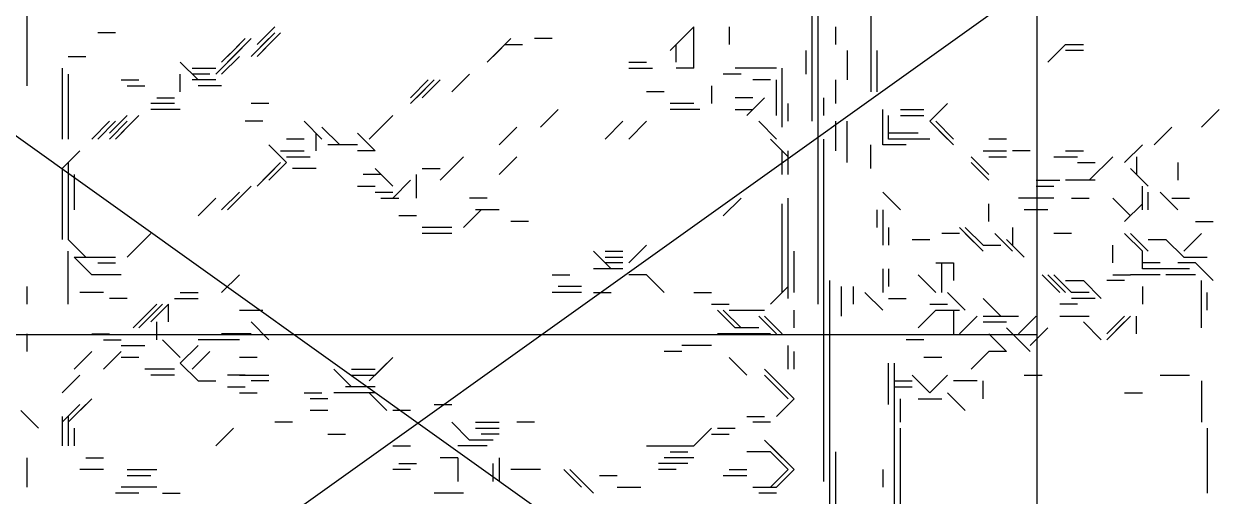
# Model space of a CAD drawing. Extents: x 34 to 168, y 38 to 138.
# Drawn here: x 101.38 to 135.13, y 95.44 to 108.77 of the extents above; entities that cross this region are included whole.
import ezdxf

# ---------------------------------------------------------------- set-up
doc = ezdxf.new("R2010")
doc.units = 0
doc.layers.add('STRUCTURE', color=1, linetype='CONTINUOUS')

msp = doc.modelspace()

# ---------------------------------------------------------------- linework, layer by layer
for p, q in [((123.6337, 110.3536), (123.6337, 107.187)), ((123.6337, 110.3536), (123.6337, 107.3536)), ((123.6337, 110.187), (123.6337, 108.0203)), ((123.6337, 110.187), (123.6337, 108.0203)), ((123.6337, 110.187), (123.6337, 108.687)), ((123.6337, 109.8536), (123.6337, 108.0203)), ((123.6337, 109.8536), (123.6337, 108.0203)), ((123.8003, 109.5203), (123.8003, 104.8536)), ((101.467, 109.187), (101.467, 107.0203)), ((125.3003, 109.0203), (125.3003, 106.8536)), ((125.3003, 109.0203), (125.3003, 107.187)), ((125.3003, 109.0203), (125.3003, 107.5203)), ((107.967, 108.187), (108.467, 108.687)), ((107.967, 108.187), (108.467, 108.687)), ((107.967, 108.187), (108.467, 108.687)), ((119.6337, 108.0203), (120.3003, 108.687)), ((120.3003, 107.5203), (120.3003, 108.687)), ((121.3003, 108.687), (121.3003, 108.187)), ((124.3003, 108.687), (124.3003, 108.187)), ((125.3003, 108.8536), (125.3003, 108.187)), ((103.967, 108.5203), (103.467, 108.5203)), ((103.967, 108.5203), (103.467, 108.5203)), ((107.1337, 107.8536), (107.6337, 108.3536)), ((107.1337, 107.8536), (107.6337, 108.3536)), ((107.3003, 107.8536), (107.8003, 108.3536)), ((108.3003, 108.3536), (107.8003, 107.8536)), ((108.467, 108.5203), (107.967, 108.0203)), ((108.467, 108.3536), (107.967, 107.8536)), ((108.6337, 108.5203), (108.1337, 108.0203)), ((114.6337, 107.8536), (115.1337, 108.3536)), ((116.3003, 108.3536), (115.8003, 108.3536)), ((116.3003, 108.3536), (115.8003, 108.3536)), ((123.8003, 108.5203), (123.8003, 104.5203)), ((107.467, 108.0203), (106.8003, 107.3536)), ((107.467, 108.0203), (106.8003, 107.3536)), ((106.967, 107.687), (107.467, 108.187)), ((107.1337, 107.687), (107.6337, 108.187)), ((107.1337, 107.687), (107.6337, 108.187)), ((114.467, 107.687), (114.967, 108.187)), ((114.467, 107.687), (114.967, 108.187)), ((114.467, 107.687), (114.967, 108.187)), ((114.967, 108.187), (115.467, 108.187)), ((114.967, 108.187), (115.467, 108.187)), ((119.8003, 107.687), (119.8003, 108.187)), ((123.467, 108.0203), (123.467, 107.3536)), ((124.6337, 108.0203), (124.6337, 107.187)), ((125.467, 108.0203), (125.467, 106.8536)), ((130.3003, 107.687), (130.8003, 108.187)), ((130.3003, 107.687), (130.8003, 108.187)), ((130.3003, 107.687), (130.8003, 108.187)), ((130.3003, 107.687), (130.8003, 108.187)), ((130.8003, 108.187), (131.3003, 108.187)), ((131.3003, 108.0203), (130.8003, 108.0203)), ((102.6337, 107.8536), (103.1337, 107.8536)), ((106.3003, 107.187), (105.8003, 107.687)), ((107.3003, 107.8536), (106.8003, 107.3536)), ((107.467, 107.8536), (106.967, 107.3536)), ((118.467, 107.687), (118.967, 107.687)), ((118.467, 107.687), (118.967, 107.687)), ((118.467, 107.687), (118.967, 107.687)), ((123.6337, 107.687), (123.6337, 106.0203)), ((123.6337, 107.687), (123.6337, 106.0203)), ((123.8003, 107.8536), (123.8003, 103.5203)), ((123.8003, 107.8536), (123.8003, 103.5203)), ((102.467, 107.5203), (102.467, 105.5203)), ((102.6337, 107.3536), (102.6337, 105.5203)), ((102.6337, 107.3536), (102.6337, 105.5203)), ((105.8003, 106.8536), (105.8003, 107.3536)), ((106.1337, 107.5203), (106.8003, 107.5203)), ((106.1337, 107.5203), (106.8003, 107.5203)), ((106.1337, 107.5203), (106.6337, 107.5203)), ((106.1337, 107.5203), (106.8003, 107.5203)), ((106.1337, 107.5203), (106.8003, 107.5203)), ((106.1337, 107.5203), (106.8003, 107.5203)), ((106.1337, 107.5203), (106.8003, 107.5203)), ((106.1337, 107.5203), (106.8003, 107.5203)), ((106.1337, 107.5203), (106.8003, 107.5203)), ((106.1337, 107.5203), (106.8003, 107.5203)), ((106.6337, 107.3536), (106.1337, 107.3536)), ((106.6337, 107.3536), (106.1337, 107.3536)), ((106.6337, 107.3536), (106.1337, 107.3536)), ((113.967, 107.3536), (113.467, 106.8536)), ((118.467, 107.5203), (118.967, 107.5203)), ((118.6337, 107.5203), (119.1337, 107.5203)), ((120.3003, 107.5203), (119.8003, 107.5203)), ((120.3003, 107.5203), (119.8003, 107.5203)), ((121.6337, 107.3536), (121.1337, 107.3536)), ((121.6337, 107.3536), (121.1337, 107.3536)), ((122.1337, 107.5203), (121.467, 107.5203)), ((122.3003, 107.5203), (121.8003, 107.5203)), ((122.3003, 107.5203), (121.8003, 107.5203)), ((122.6337, 107.5203), (121.967, 107.5203)), ((122.8003, 106.687), (122.8003, 107.5203)), ((122.8003, 105.8536), (122.8003, 107.3536)), ((122.8003, 105.8536), (122.8003, 107.3536)), ((125.467, 107.3536), (125.467, 106.8536)), ((104.1337, 107.187), (104.6337, 107.187)), ((104.1337, 107.187), (104.6337, 107.187)), ((104.3003, 107.0203), (104.8003, 107.0203)), ((104.3003, 107.0203), (104.8003, 107.0203)), ((106.8003, 107.187), (106.1337, 107.187)), ((106.8003, 107.187), (106.3003, 107.187)), ((106.8003, 107.187), (106.3003, 107.187)), ((106.967, 107.0203), (106.3003, 107.0203)), ((112.3003, 106.687), (112.8003, 107.187)), ((112.3003, 106.5203), (112.8003, 107.0203)), ((112.3003, 106.5203), (112.8003, 107.0203)), ((112.467, 106.687), (112.967, 107.187)), ((112.6337, 106.687), (113.1337, 107.187)), ((112.6337, 106.687), (113.1337, 107.187)), ((120.8003, 107.0203), (120.8003, 106.5203)), ((120.8003, 107.0203), (120.8003, 106.5203)), ((122.467, 107.187), (121.967, 107.187)), ((122.6337, 106.5203), (122.6337, 107.187)), ((122.6337, 106.5203), (122.6337, 107.187)), ((122.8003, 105.8536), (122.8003, 107.187)), ((122.8003, 105.8536), (122.8003, 107.0203)), ((123.8003, 107.187), (123.8003, 102.5203)), ((123.8003, 107.0203), (123.8003, 102.187)), ((124.3003, 107.187), (124.3003, 106.5203)), ((105.1337, 106.687), (105.6337, 106.687)), ((105.1337, 106.687), (105.6337, 106.687)), ((119.467, 106.8536), (118.967, 106.8536)), ((121.967, 106.687), (121.467, 106.687)), ((122.3003, 106.687), (121.8003, 106.187)), ((122.6337, 106.187), (122.6337, 106.8536)), ((123.967, 106.687), (123.967, 106.187)), ((105.6337, 106.5203), (104.967, 106.5203)), ((105.6337, 106.5203), (104.967, 106.5203)), ((105.6337, 106.5203), (104.967, 106.5203)), ((105.6337, 106.5203), (104.967, 106.5203)), ((105.6337, 106.5203), (104.967, 106.5203)), ((105.6337, 106.5203), (104.967, 106.5203)), ((105.8003, 106.3536), (104.967, 106.3536)), ((105.6337, 106.3536), (104.967, 106.3536)), ((105.6337, 106.3536), (104.967, 106.3536)), ((108.3003, 106.5203), (107.8003, 106.5203)), ((108.3003, 106.5203), (107.8003, 106.5203)), ((116.467, 106.3536), (115.967, 105.8536)), ((120.3003, 106.5203), (119.6337, 106.5203)), ((120.3003, 106.5203), (119.6337, 106.5203)), ((120.467, 106.3536), (119.6337, 106.3536)), ((120.3003, 106.3536), (119.6337, 106.3536)), ((120.3003, 106.5203), (119.8003, 106.5203)), ((120.3003, 106.5203), (119.8003, 106.5203)), ((120.3003, 106.5203), (119.8003, 106.5203)), ((120.3003, 106.5203), (119.8003, 106.5203)), ((120.3003, 106.5203), (119.8003, 106.5203)), ((121.467, 106.3536), (121.967, 106.3536)), ((122.967, 106.0203), (122.967, 106.5203)), ((125.6337, 105.5203), (125.6337, 106.3536)), ((125.6337, 105.3536), (125.6337, 106.3536)), ((126.1337, 106.3536), (126.8003, 106.3536)), ((127.467, 106.5203), (126.967, 106.0203)), ((127.467, 106.5203), (126.967, 106.0203)), ((127.467, 106.5203), (126.967, 106.0203)), ((127.467, 106.5203), (126.967, 106.0203)), ((127.467, 106.5203), (126.967, 106.0203)), ((135.1337, 106.3536), (134.6337, 105.8536)), ((135.1337, 106.3536), (134.6337, 105.8536)), ((135.1337, 106.3536), (134.6337, 105.8536)), ((103.3003, 105.5203), (103.8003, 106.0203)), ((103.467, 105.5203), (103.967, 106.0203)), ((103.467, 105.5203), (103.967, 106.0203)), ((103.8003, 105.687), (104.3003, 106.187)), ((103.8003, 105.687), (104.3003, 106.187)), ((103.8003, 105.687), (104.3003, 106.187)), ((103.8003, 105.687), (104.3003, 106.187)), ((103.8003, 105.687), (104.3003, 106.187)), ((103.8003, 105.687), (104.3003, 106.187)), ((103.8003, 105.687), (104.3003, 106.187)), ((104.3003, 106.0203), (103.8003, 105.5203)), ((104.467, 106.0203), (103.967, 105.5203)), ((104.6337, 106.187), (104.1337, 105.687)), ((108.1337, 106.0203), (107.6337, 106.0203)), ((109.8003, 105.5203), (109.3003, 106.0203)), ((111.8003, 106.187), (111.1337, 105.5203)), ((117.8003, 105.5203), (118.3003, 106.0203)), ((117.8003, 105.5203), (118.3003, 106.0203)), ((118.967, 106.0203), (118.467, 105.5203)), ((122.1337, 106.0203), (122.6337, 105.5203)), ((124.3003, 106.0203), (124.3003, 105.187)), ((124.6337, 104.8536), (124.6337, 106.0203)), ((125.8003, 105.687), (125.8003, 106.187)), ((125.8003, 105.687), (125.8003, 106.187)), ((125.8003, 105.5203), (125.8003, 106.0203)), ((125.8003, 105.5203), (125.8003, 106.0203)), ((125.8003, 105.5203), (125.8003, 106.0203)), ((125.8003, 105.5203), (125.8003, 106.0203)), ((126.1337, 106.187), (126.8003, 106.187)), ((126.1337, 106.187), (126.8003, 106.187)), ((126.1337, 106.187), (126.8003, 106.187)), ((126.1337, 106.187), (126.8003, 106.187)), ((126.1337, 106.187), (126.8003, 106.187)), ((126.1337, 106.187), (126.8003, 106.187)), ((126.1337, 106.187), (126.8003, 106.187)), ((126.1337, 106.187), (126.8003, 106.187)), ((126.3003, 106.187), (126.8003, 106.187)), ((126.3003, 106.187), (126.8003, 106.187)), ((126.967, 106.0203), (127.6337, 105.3536)), ((126.967, 106.0203), (127.467, 105.5203)), ((126.967, 106.0203), (127.467, 105.5203)), ((126.967, 106.0203), (127.6337, 105.3536)), ((126.967, 106.0203), (127.467, 105.5203)), ((126.967, 106.0203), (127.467, 105.5203)), ((126.967, 106.0203), (127.467, 105.5203)), ((126.967, 106.0203), (127.467, 105.5203)), ((126.967, 106.0203), (127.467, 105.5203)), ((126.967, 106.0203), (127.6337, 105.3536)), ((127.1337, 106.0203), (127.6337, 105.5203)), ((109.6337, 105.187), (109.6337, 105.687)), ((110.3003, 105.3536), (109.8003, 105.8536)), ((110.3003, 105.3536), (109.8003, 105.8536)), ((110.8003, 105.687), (111.3003, 105.187)), ((110.8003, 105.687), (111.3003, 105.187)), ((110.8003, 105.687), (111.3003, 105.187)), ((110.8003, 105.687), (111.3003, 105.187)), ((110.8003, 105.687), (111.3003, 105.187)), ((110.8003, 105.687), (111.3003, 105.187)), ((110.8003, 105.687), (111.3003, 105.187)), ((110.8003, 105.687), (111.3003, 105.187)), ((114.8003, 105.3536), (115.3003, 105.8536)), ((114.8003, 105.3536), (115.3003, 105.8536)), ((114.8003, 105.3536), (115.3003, 105.8536)), ((114.8003, 105.3536), (115.3003, 105.8536)), ((126.6337, 105.687), (125.8003, 105.687)), ((126.6337, 105.687), (125.8003, 105.687)), ((126.6337, 105.687), (125.967, 105.687)), ((133.3003, 105.3536), (133.8003, 105.8536)), ((133.3003, 105.3536), (133.8003, 105.8536)), ((133.3003, 105.3536), (133.8003, 105.8536)), ((108.8003, 104.8536), (108.3003, 105.3536)), ((108.8003, 104.8536), (108.3003, 105.3536)), ((108.8003, 104.8536), (108.3003, 105.3536)), ((109.3003, 105.5203), (108.8003, 105.5203)), ((110.6337, 105.3536), (109.967, 105.3536)), ((110.6337, 105.3536), (110.1337, 105.3536)), ((110.8003, 105.3536), (110.1337, 105.3536)), ((110.6337, 105.3536), (110.1337, 105.3536)), ((110.8003, 105.3536), (110.3003, 105.3536)), ((110.8003, 105.3536), (110.3003, 105.3536)), ((122.967, 105.0203), (122.467, 105.5203)), ((122.967, 105.0203), (122.467, 105.5203)), ((122.967, 105.0203), (122.467, 105.5203)), ((122.967, 105.0203), (122.467, 105.5203)), ((123.8003, 105.5203), (123.8003, 101.3536)), ((123.8003, 105.5203), (123.8003, 101.3536)), ((123.967, 105.5203), (123.967, 104.5203)), ((125.3003, 104.687), (125.3003, 105.3536)), ((126.3003, 105.3536), (125.6337, 105.3536)), ((126.6337, 105.5203), (125.8003, 105.5203)), ((126.6337, 105.5203), (125.8003, 105.5203)), ((126.467, 105.5203), (125.967, 105.5203)), ((126.967, 105.5203), (126.3003, 105.5203)), ((129.1337, 105.5203), (128.6337, 105.5203)), ((132.967, 105.3536), (132.467, 104.8536)), ((102.967, 105.187), (102.467, 104.687)), ((108.6337, 105.187), (109.1337, 105.187)), ((108.6337, 105.187), (109.1337, 105.187)), ((108.8003, 105.187), (109.3003, 105.187)), ((108.8003, 105.0203), (109.3003, 105.0203)), ((108.967, 105.0203), (109.467, 105.0203)), ((108.967, 105.0203), (109.467, 105.0203)), ((111.3003, 105.187), (110.8003, 105.187)), ((113.8003, 105.0203), (113.1337, 104.3536)), ((113.8003, 105.0203), (113.3003, 104.5203)), ((113.8003, 105.0203), (113.3003, 104.5203)), ((113.8003, 105.0203), (113.3003, 104.5203)), ((115.3003, 105.0203), (114.8003, 104.5203)), ((122.8003, 104.5203), (122.8003, 105.187)), ((122.8003, 104.5203), (122.8003, 105.0203)), ((122.8003, 104.5203), (122.8003, 105.0203)), ((122.8003, 104.5203), (122.8003, 105.0203)), ((122.967, 104.5203), (122.967, 105.187)), ((122.967, 104.5203), (122.967, 105.187)), ((122.967, 104.5203), (122.967, 105.187)), ((122.967, 104.5203), (122.967, 105.187)), ((122.967, 104.5203), (122.967, 105.0203)), ((122.967, 104.5203), (122.967, 105.0203)), ((122.967, 104.5203), (122.967, 105.0203)), ((122.967, 104.5203), (122.967, 105.0203)), ((122.967, 104.5203), (122.967, 105.0203)), ((128.6337, 104.5203), (128.1337, 105.0203)), ((128.6337, 104.5203), (128.1337, 105.0203)), ((128.6337, 104.5203), (128.1337, 105.0203)), ((128.467, 105.187), (129.1337, 105.187)), ((128.6337, 105.0203), (129.1337, 105.0203)), ((129.8003, 105.187), (129.3003, 105.187)), ((130.467, 105.0203), (130.967, 105.0203)), ((130.467, 105.0203), (131.1337, 105.0203)), ((130.8003, 105.187), (131.3003, 105.187)), ((132.1337, 105.0203), (131.467, 104.3536)), ((132.8003, 105.0203), (132.8003, 104.5203)), ((102.467, 104.687), (102.467, 102.687)), ((102.6337, 104.8536), (102.6337, 102.687)), ((102.6337, 104.8536), (102.6337, 102.687)), ((107.967, 104.187), (108.467, 104.687)), ((107.967, 104.187), (108.467, 104.687)), ((107.967, 104.187), (108.467, 104.687)), ((107.967, 104.187), (108.467, 104.687)), ((107.967, 104.187), (108.467, 104.687)), ((108.1337, 104.3536), (108.6337, 104.8536)), ((108.3003, 104.3536), (108.8003, 104.8536)), ((108.3003, 104.3536), (108.8003, 104.8536)), ((108.3003, 104.3536), (108.8003, 104.8536)), ((108.3003, 104.3536), (108.8003, 104.8536)), ((109.6337, 104.687), (108.967, 104.687)), ((109.467, 104.687), (108.967, 104.687)), ((109.467, 104.687), (108.967, 104.687)), ((109.6337, 104.687), (108.967, 104.687)), ((109.467, 104.687), (108.967, 104.687)), ((109.467, 104.687), (108.967, 104.687)), ((109.467, 104.687), (108.967, 104.687)), ((109.467, 104.687), (108.967, 104.687)), ((109.467, 104.687), (108.967, 104.687)), ((109.6337, 104.687), (108.967, 104.687)), ((111.8003, 104.187), (111.3003, 104.687)), ((112.6337, 104.687), (113.1337, 104.687)), ((112.6337, 104.687), (113.1337, 104.687)), ((112.6337, 104.687), (113.1337, 104.687)), ((112.6337, 104.687), (113.1337, 104.687)), ((112.6337, 104.687), (113.1337, 104.687)), ((112.6337, 104.687), (113.1337, 104.687)), ((112.6337, 104.687), (113.1337, 104.687)), ((123.967, 104.687), (123.967, 101.3536)), ((128.6337, 104.3536), (128.1337, 104.8536)), ((128.6337, 104.3536), (128.1337, 104.8536)), ((131.1337, 104.8536), (131.6337, 104.8536)), ((132.6337, 104.687), (133.1337, 104.187)), ((133.967, 104.8536), (133.967, 104.3536)), ((102.8003, 104.5203), (102.8003, 103.5203)), ((111.467, 104.5203), (110.967, 104.5203)), ((111.8003, 103.8536), (112.3003, 104.3536)), ((112.467, 103.8536), (112.467, 104.5203)), ((123.967, 104.3536), (123.967, 100.3536)), ((129.967, 104.3536), (130.6337, 104.3536)), ((129.967, 104.3536), (130.6337, 104.3536)), ((129.967, 104.3536), (130.6337, 104.3536)), ((129.967, 104.3536), (130.6337, 104.3536)), ((131.467, 104.3536), (130.8003, 104.3536)), ((131.467, 104.3536), (130.8003, 104.3536)), ((131.467, 104.3536), (130.8003, 104.3536)), ((131.6337, 104.3536), (130.967, 104.3536)), ((131.6337, 104.3536), (130.967, 104.3536)), ((131.6337, 104.3536), (130.967, 104.3536)), ((131.6337, 104.3536), (130.967, 104.3536)), ((131.6337, 104.3536), (130.967, 104.3536)), ((131.6337, 104.3536), (130.967, 104.3536)), ((107.467, 104.0203), (106.967, 103.5203)), ((107.467, 104.0203), (106.967, 103.5203)), ((107.467, 104.0203), (106.967, 103.5203)), ((107.467, 104.0203), (106.967, 103.5203)), ((107.467, 104.0203), (106.967, 103.5203)), ((107.6337, 104.0203), (107.1337, 103.5203)), ((107.8003, 104.187), (107.3003, 103.687)), ((110.8003, 104.187), (111.3003, 104.187)), ((110.8003, 104.187), (111.3003, 104.187)), ((111.3003, 104.0203), (111.8003, 104.0203)), ((111.3003, 104.0203), (111.8003, 104.0203)), ((123.8003, 104.187), (123.8003, 100.8536)), ((126.1337, 103.5203), (125.6337, 104.0203)), ((129.967, 104.187), (130.467, 104.187)), ((132.967, 103.5203), (132.967, 104.187)), ((132.967, 103.5203), (132.967, 104.187)), ((132.967, 103.5203), (132.967, 104.187)), ((132.967, 103.5203), (132.967, 104.187)), ((132.967, 103.5203), (132.967, 104.0203)), ((133.1337, 103.5203), (133.1337, 104.0203)), ((133.467, 104.0203), (133.967, 103.5203)), ((106.3003, 103.3536), (106.8003, 103.8536)), ((111.467, 103.8536), (111.967, 103.8536)), ((111.467, 103.8536), (111.967, 103.8536)), ((111.467, 103.8536), (111.967, 103.8536)), ((114.467, 103.8536), (113.967, 103.8536)), ((121.6337, 103.8536), (121.1337, 103.3536)), ((121.6337, 103.8536), (121.1337, 103.3536)), ((121.6337, 103.8536), (121.1337, 103.3536)), ((122.8003, 102.687), (122.8003, 103.687)), ((122.8003, 101.5203), (122.8003, 103.687)), ((122.8003, 101.187), (122.8003, 103.687)), ((122.8003, 101.187), (122.8003, 103.687)), ((122.967, 101.0203), (122.967, 103.8536)), ((122.967, 101.187), (122.967, 103.8536)), ((122.967, 102.0203), (122.967, 103.8536)), ((122.967, 101.0203), (122.967, 103.8536)), ((122.967, 101.0203), (122.967, 103.8536)), ((122.967, 101.0203), (122.967, 103.8536)), ((122.967, 102.5203), (122.967, 103.687)), ((122.967, 102.187), (122.967, 103.687)), ((122.967, 102.187), (122.967, 103.687)), ((122.967, 102.187), (122.967, 103.687)), ((128.6337, 103.187), (128.6337, 103.687)), ((128.6337, 103.187), (128.6337, 103.687)), ((130.467, 103.8536), (129.467, 103.8536)), ((130.467, 103.8536), (129.467, 103.8536)), ((130.467, 103.8536), (129.6337, 103.8536)), ((130.467, 103.8536), (129.8003, 103.8536)), ((130.467, 103.8536), (129.967, 103.8536)), ((130.967, 103.8536), (131.467, 103.8536)), ((130.967, 103.8536), (131.467, 103.8536)), ((130.967, 103.8536), (131.467, 103.8536)), ((132.1337, 103.8536), (132.6337, 103.3536)), ((132.467, 103.187), (132.967, 103.687)), ((133.8003, 103.8536), (134.3003, 103.8536)), ((133.8003, 103.8536), (134.3003, 103.8536)), ((112.467, 103.3536), (111.967, 103.3536)), ((112.467, 103.3536), (111.967, 103.3536)), ((112.467, 103.3536), (111.967, 103.3536)), ((112.467, 103.3536), (111.967, 103.3536)), ((112.467, 103.3536), (111.967, 103.3536)), ((112.467, 103.3536), (111.967, 103.3536)), ((112.467, 103.3536), (111.967, 103.3536)), ((114.3003, 103.5203), (113.8003, 103.0203)), ((114.3003, 103.5203), (113.8003, 103.0203)), ((114.8003, 103.5203), (114.1337, 103.5203)), ((114.8003, 103.5203), (114.1337, 103.5203)), ((114.8003, 103.5203), (114.3003, 103.5203)), ((114.8003, 103.5203), (114.3003, 103.5203)), ((123.967, 103.3536), (123.967, 99.5203)), ((123.967, 103.3536), (123.967, 99.5203)), ((125.467, 103.5203), (125.467, 103.0203)), ((125.6337, 103.5203), (125.6337, 102.5203)), ((125.6337, 103.5203), (125.6337, 102.5203)), ((130.3003, 103.5203), (129.6337, 103.5203)), ((113.467, 103.0203), (112.6337, 103.0203)), ((113.3003, 103.0203), (112.6337, 103.0203)), ((113.467, 103.0203), (112.6337, 103.0203)), ((113.467, 103.0203), (112.6337, 103.0203)), ((113.467, 103.0203), (112.6337, 103.0203)), ((113.467, 103.0203), (112.6337, 103.0203)), ((113.3003, 103.0203), (112.8003, 103.0203)), ((115.6337, 103.187), (115.1337, 103.187)), ((115.6337, 103.187), (115.1337, 103.187)), ((125.8003, 103.0203), (125.8003, 102.5203)), ((128.3003, 102.5203), (127.8003, 103.0203)), ((127.967, 103.0203), (128.467, 102.5203)), ((129.3003, 103.0203), (129.3003, 102.5203)), ((134.467, 103.187), (134.967, 103.187)), ((102.6337, 102.687), (103.1337, 102.187)), ((104.3003, 102.187), (104.8003, 102.687)), ((104.467, 102.3536), (104.967, 102.8536)), ((113.467, 102.8536), (112.6337, 102.8536)), ((113.467, 102.8536), (112.6337, 102.8536)), ((126.467, 102.687), (126.967, 102.687)), ((127.8003, 102.8536), (127.3003, 102.8536)), ((127.8003, 102.8536), (127.3003, 102.8536)), ((127.8003, 102.8536), (127.3003, 102.8536)), ((127.8003, 102.8536), (127.3003, 102.8536)), ((127.8003, 102.8536), (127.3003, 102.8536)), ((128.467, 102.3536), (127.967, 102.8536)), ((128.8003, 102.8536), (129.3003, 102.3536)), ((128.8003, 102.8536), (129.3003, 102.3536)), ((129.1337, 102.687), (129.6337, 102.187)), ((130.967, 102.8536), (130.467, 102.8536)), ((132.967, 102.3536), (132.467, 102.8536)), ((133.1337, 102.3536), (132.6337, 102.8536)), ((133.1337, 102.687), (133.6337, 102.687)), ((133.6337, 102.687), (134.1337, 102.187)), ((134.1337, 102.3536), (134.6337, 102.8536)), ((102.6337, 100.8536), (102.6337, 102.3536)), ((117.967, 101.8536), (117.467, 102.3536)), ((117.967, 101.8536), (117.467, 102.3536)), ((117.8003, 102.3536), (118.3003, 102.3536)), ((118.967, 102.5203), (118.467, 102.0203)), ((122.967, 101.187), (122.967, 102.5203)), ((123.1337, 101.187), (123.1337, 102.3536)), ((123.967, 102.3536), (123.967, 98.187)), ((128.467, 102.5203), (128.967, 102.5203)), ((132.1337, 102.0203), (132.1337, 102.5203)), ((132.967, 101.8536), (132.967, 102.3536)), ((102.8003, 102.187), (103.3003, 102.187)), ((103.3003, 101.687), (102.8003, 102.187)), ((102.967, 102.187), (103.467, 102.187)), ((103.467, 102.187), (103.967, 102.187)), ((103.467, 102.0203), (103.967, 102.0203)), ((103.467, 102.0203), (103.967, 102.0203)), ((103.467, 102.0203), (103.967, 102.0203)), ((103.467, 102.0203), (103.967, 102.0203)), ((103.467, 102.0203), (103.967, 102.0203)), ((103.467, 102.0203), (103.967, 102.0203)), ((103.467, 102.0203), (103.967, 102.0203)), ((103.467, 102.0203), (103.967, 102.0203)), ((117.8003, 102.187), (118.3003, 102.187)), ((117.8003, 102.187), (118.3003, 102.187)), ((117.8003, 102.187), (118.3003, 102.187)), ((118.3003, 102.0203), (117.8003, 102.0203)), ((123.1337, 101.187), (123.1337, 102.0203)), ((123.1337, 101.187), (123.1337, 102.0203)), ((123.1337, 101.187), (123.1337, 102.0203)), ((123.967, 102.0203), (123.967, 97.187)), ((127.1337, 102.0203), (127.6337, 102.0203)), ((127.3003, 101.187), (127.3003, 102.0203)), ((127.6337, 102.0203), (127.6337, 101.5203)), ((133.467, 102.0203), (132.967, 102.0203)), ((133.467, 102.0203), (132.967, 102.0203)), ((134.467, 102.0203), (133.967, 102.0203)), ((134.1337, 102.187), (134.8003, 102.187)), ((134.967, 101.5203), (134.467, 102.0203)), ((103.967, 101.687), (103.3003, 101.687)), ((103.967, 101.687), (103.3003, 101.687)), ((103.967, 101.687), (103.467, 101.687)), ((103.967, 101.687), (103.467, 101.687)), ((104.1337, 101.687), (103.6337, 101.687)), ((107.467, 101.687), (106.967, 101.187)), ((116.3003, 101.687), (116.8003, 101.687)), ((116.3003, 101.687), (116.8003, 101.687)), ((118.1337, 101.8536), (117.467, 101.8536)), ((118.1337, 101.8536), (117.467, 101.8536)), ((118.3003, 101.8536), (117.6337, 101.8536)), ((118.3003, 101.8536), (117.6337, 101.8536)), ((118.3003, 101.8536), (117.8003, 101.8536)), ((118.967, 101.687), (118.467, 101.687)), ((118.967, 101.687), (118.467, 101.687)), ((119.467, 101.187), (118.967, 101.687)), ((125.6337, 101.8536), (125.6337, 101.187)), ((125.6337, 101.8536), (125.6337, 101.3536)), ((125.8003, 101.8536), (125.8003, 101.3536)), ((126.6337, 101.687), (127.1337, 101.187)), ((130.6337, 101.187), (130.1337, 101.687)), ((130.8003, 101.187), (130.3003, 101.687)), ((130.967, 101.187), (130.467, 101.687)), ((130.967, 101.187), (130.467, 101.687)), ((130.967, 101.187), (130.467, 101.687)), ((132.1337, 101.687), (132.6337, 101.687)), ((133.467, 101.687), (132.6337, 101.687)), ((133.467, 101.687), (132.6337, 101.687)), ((133.6337, 101.8536), (132.967, 101.8536)), ((133.467, 101.8536), (132.967, 101.8536)), ((134.3003, 101.8536), (133.6337, 101.8536)), ((134.1337, 101.687), (133.6337, 101.687)), ((134.467, 101.687), (133.8003, 101.687)), ((101.467, 101.3536), (101.467, 100.8536)), ((117.1337, 101.3536), (116.467, 101.3536)), ((116.967, 101.3536), (116.467, 101.3536)), ((117.1337, 101.3536), (116.467, 101.3536)), ((117.1337, 101.3536), (116.467, 101.3536)), ((116.967, 101.3536), (116.467, 101.3536)), ((116.967, 101.3536), (116.467, 101.3536)), ((116.967, 101.3536), (116.467, 101.3536)), ((116.967, 101.3536), (116.467, 101.3536)), ((117.1337, 101.3536), (116.467, 101.3536)), ((122.467, 100.8536), (122.967, 101.3536)), ((122.967, 101.0203), (122.967, 101.5203)), ((124.1337, 101.5203), (124.1337, 100.5203)), ((124.467, 100.5203), (124.467, 101.3536)), ((124.8003, 101.3536), (124.8003, 100.8536)), ((130.8003, 101.5203), (131.3003, 101.5203)), ((131.3003, 101.5203), (131.8003, 101.0203)), ((132.467, 101.5203), (131.967, 101.5203)), ((132.467, 101.5203), (131.967, 101.5203)), ((132.967, 101.3536), (132.967, 100.8536)), ((134.6337, 100.687), (134.6337, 101.5203)), ((103.6337, 101.187), (102.967, 101.187)), ((104.3003, 101.0203), (103.8003, 101.0203)), ((105.6337, 101.0203), (106.3003, 101.0203)), ((105.6337, 101.0203), (106.3003, 101.0203)), ((105.6337, 101.0203), (106.3003, 101.0203)), ((105.6337, 101.0203), (106.3003, 101.0203)), ((105.6337, 101.0203), (106.3003, 101.0203)), ((105.8003, 101.187), (106.3003, 101.187)), ((105.8003, 101.0203), (106.3003, 101.0203)), ((105.8003, 101.0203), (106.3003, 101.0203)), ((105.8003, 101.0203), (106.3003, 101.0203)), ((105.8003, 101.0203), (106.3003, 101.0203)), ((105.8003, 101.0203), (106.3003, 101.0203)), ((117.1337, 101.187), (116.3003, 101.187)), ((117.1337, 101.187), (116.467, 101.187)), ((117.1337, 101.187), (116.467, 101.187)), ((116.967, 101.187), (116.467, 101.187)), ((117.467, 101.187), (117.967, 101.187)), ((120.3003, 101.187), (120.8003, 101.187)), ((123.967, 101.187), (123.967, 96.8536)), ((123.967, 101.187), (123.967, 96.8536)), ((124.1337, 101.187), (124.1337, 96.8536)), ((125.1337, 101.187), (125.6337, 100.687)), ((125.8003, 101.0203), (126.3003, 101.0203)), ((125.8003, 101.0203), (126.3003, 101.0203)), ((127.467, 101.187), (127.967, 100.687)), ((127.467, 101.187), (127.967, 100.687)), ((128.467, 101.0203), (128.967, 100.5203)), ((131.467, 101.187), (130.967, 101.187)), ((131.6337, 101.0203), (130.967, 101.0203)), ((131.6337, 101.0203), (130.967, 101.0203)), ((131.6337, 101.0203), (130.967, 101.0203)), ((131.6337, 101.0203), (130.967, 101.0203)), ((131.6337, 101.0203), (131.1337, 101.0203)), ((131.6337, 101.0203), (131.1337, 101.0203)), ((131.6337, 101.0203), (131.1337, 101.0203)), ((131.6337, 101.0203), (131.1337, 101.0203)), ((131.6337, 101.0203), (131.1337, 101.0203)), ((134.8003, 100.687), (134.8003, 101.187)), ((104.467, 100.187), (105.1337, 100.8536)), ((104.467, 100.187), (105.1337, 100.8536)), ((104.6337, 100.187), (105.3003, 100.8536)), ((104.967, 100.3536), (105.467, 100.8536)), ((105.467, 100.3536), (105.467, 100.8536)), ((107.467, 100.687), (108.1337, 100.687)), ((107.467, 100.687), (108.1337, 100.687)), ((107.467, 100.687), (108.1337, 100.687)), ((107.467, 100.687), (108.1337, 100.687)), ((107.467, 100.687), (108.1337, 100.687)), ((107.467, 100.687), (108.1337, 100.687)), ((107.467, 100.687), (108.1337, 100.687)), ((107.467, 100.687), (108.1337, 100.687)), ((107.6337, 100.687), (108.1337, 100.687)), ((120.8003, 100.8536), (121.3003, 100.8536)), ((121.467, 100.187), (120.967, 100.687)), ((121.6337, 100.187), (121.1337, 100.687)), ((121.6337, 100.187), (121.1337, 100.687)), ((121.3003, 100.687), (122.3003, 100.687)), ((121.3003, 100.687), (122.3003, 100.687)), ((121.3003, 100.687), (122.3003, 100.687)), ((121.467, 100.687), (122.3003, 100.687)), ((123.1337, 100.187), (123.1337, 100.687)), ((123.1337, 100.187), (123.1337, 100.687)), ((123.1337, 100.187), (123.1337, 100.687)), ((123.967, 100.687), (123.967, 95.8536)), ((126.6337, 100.187), (127.1337, 100.687)), ((126.6337, 100.187), (127.1337, 100.687)), ((126.967, 100.8536), (127.467, 100.8536)), ((127.1337, 100.687), (127.6337, 100.687)), ((127.1337, 100.687), (127.6337, 100.687)), ((127.3003, 100.687), (127.8003, 100.687)), ((127.3003, 100.687), (127.8003, 100.687)), ((127.3003, 100.687), (127.8003, 100.687)), ((127.3003, 100.687), (127.8003, 100.687)), ((127.6337, 100.687), (127.6337, 100.0203)), ((127.6337, 100.687), (127.6337, 100.0203)), ((131.1337, 100.8536), (130.6337, 100.8536)), ((131.1337, 100.8536), (130.6337, 100.8536)), ((134.6337, 100.187), (134.6337, 100.8536)), ((134.6337, 100.187), (134.6337, 100.8536)), ((105.1337, 99.8536), (105.1337, 100.3536)), ((105.1337, 99.8536), (105.1337, 100.3536)), ((107.8003, 100.3536), (108.3003, 99.8536)), ((122.1337, 100.5203), (122.6337, 100.0203)), ((122.3003, 100.5203), (122.8003, 100.0203)), ((122.3003, 100.5203), (122.8003, 100.0203)), ((122.3003, 100.5203), (122.8003, 100.0203)), ((127.6337, 100.5203), (127.6337, 100.0203)), ((127.8003, 100.0203), (128.3003, 100.5203)), ((127.8003, 100.0203), (128.3003, 100.5203)), ((128.467, 100.5203), (129.467, 100.5203)), ((128.467, 100.3536), (128.967, 100.3536)), ((128.6337, 100.3536), (129.1337, 100.3536)), ((128.8003, 100.5203), (129.3003, 100.5203)), ((129.967, 100.5203), (129.467, 100.0203)), ((130.6337, 100.5203), (131.467, 100.5203)), ((131.3003, 100.3536), (131.8003, 99.8536)), ((131.3003, 100.3536), (131.8003, 99.8536)), ((131.3003, 100.3536), (131.8003, 99.8536)), ((131.3003, 100.3536), (131.8003, 99.8536)), ((131.3003, 100.3536), (131.8003, 99.8536)), ((131.3003, 100.3536), (131.8003, 99.8536)), ((131.3003, 100.3536), (131.8003, 99.8536)), ((131.967, 100.0203), (132.467, 100.5203)), ((131.967, 99.8536), (132.6337, 100.5203)), ((131.967, 99.8536), (132.467, 100.3536)), ((131.967, 99.8536), (132.467, 100.3536)), ((132.8003, 100.0203), (132.8003, 100.5203)), ((101.467, 100.0203), (101.467, 99.5203)), ((103.3003, 100.0203), (103.8003, 100.0203)), ((103.3003, 100.0203), (103.8003, 100.0203)), ((103.3003, 100.0203), (103.8003, 100.0203)), ((107.8003, 100.0203), (106.967, 100.0203)), ((107.6337, 100.0203), (107.1337, 100.0203)), ((107.6337, 100.0203), (107.1337, 100.0203)), ((107.6337, 100.0203), (107.1337, 100.0203)), ((122.467, 100.0203), (120.967, 100.0203)), ((122.467, 100.0203), (120.967, 100.0203)), ((121.967, 100.187), (121.467, 100.187)), ((122.1337, 100.187), (121.6337, 100.187)), ((122.1337, 100.187), (121.6337, 100.187)), ((124.1337, 100.187), (124.1337, 96.187)), ((128.6337, 100.0203), (129.1337, 99.5203)), ((129.1337, 100.187), (129.6337, 99.687)), ((129.3003, 100.0203), (129.8003, 99.5203)), ((129.3003, 100.0203), (129.8003, 99.5203)), ((129.3003, 100.0203), (129.8003, 99.5203)), ((129.8003, 99.687), (130.3003, 100.187)), ((129.8003, 99.687), (130.3003, 100.187)), ((129.8003, 99.687), (130.3003, 100.187)), ((129.8003, 99.687), (130.3003, 100.187)), ((103.6337, 99.8536), (104.1337, 99.8536)), ((104.1337, 99.687), (104.6337, 99.687)), ((104.1337, 99.687), (104.6337, 99.687)), ((104.3003, 99.687), (104.8003, 99.687)), ((105.8003, 99.3536), (105.3003, 99.8536)), ((105.8003, 99.3536), (105.3003, 99.8536)), ((106.3003, 99.687), (105.8003, 99.187)), ((106.8003, 99.8536), (106.3003, 99.8536)), ((106.967, 99.8536), (106.467, 99.8536)), ((106.967, 99.8536), (106.467, 99.8536)), ((107.467, 99.8536), (106.967, 99.8536)), ((107.467, 99.8536), (106.967, 99.8536)), ((120.6337, 99.687), (119.967, 99.687)), ((120.8003, 99.687), (119.967, 99.687)), ((120.6337, 99.687), (119.967, 99.687)), ((120.6337, 99.687), (119.967, 99.687)), ((120.6337, 99.687), (120.1337, 99.687)), ((120.6337, 99.687), (120.1337, 99.687)), ((120.6337, 99.687), (120.1337, 99.687)), ((120.6337, 99.687), (120.1337, 99.687)), ((122.967, 99.187), (122.967, 99.687)), ((122.967, 99.187), (122.967, 99.687)), ((126.8003, 99.8536), (126.3003, 99.8536)), ((103.3003, 99.5203), (102.8003, 99.0203)), ((103.3003, 99.5203), (102.8003, 99.0203)), ((103.6337, 99.0203), (104.1337, 99.5203)), ((103.6337, 99.0203), (104.1337, 99.5203)), ((104.6337, 99.3536), (104.1337, 99.3536)), ((104.6337, 99.3536), (104.1337, 99.3536)), ((104.6337, 99.3536), (104.1337, 99.3536)), ((104.6337, 99.3536), (104.1337, 99.3536)), ((106.6337, 99.5203), (106.1337, 99.0203)), ((106.6337, 99.5203), (106.1337, 99.0203)), ((107.967, 99.3536), (107.467, 99.3536)), ((111.3003, 98.8536), (111.8003, 99.3536)), ((111.3003, 98.8536), (111.8003, 99.3536)), ((111.3003, 98.8536), (111.8003, 99.3536)), ((119.967, 99.5203), (119.467, 99.5203)), ((119.967, 99.5203), (119.467, 99.5203)), ((121.8003, 98.8536), (121.3003, 99.3536)), ((122.967, 99.0203), (122.967, 99.5203)), ((122.967, 99.0203), (122.967, 99.5203)), ((123.1337, 99.0203), (123.1337, 99.5203)), ((124.1337, 99.3536), (124.1337, 95.5203)), ((124.1337, 99.3536), (124.1337, 95.5203)), ((127.3003, 99.3536), (126.8003, 99.3536)), ((127.3003, 99.3536), (126.8003, 99.3536)), ((127.3003, 99.3536), (126.8003, 99.3536)), ((127.3003, 99.3536), (126.8003, 99.3536)), ((127.3003, 99.3536), (126.8003, 99.3536)), ((127.3003, 99.3536), (126.8003, 99.3536)), ((127.3003, 99.3536), (126.8003, 99.3536)), ((127.3003, 99.3536), (126.8003, 99.3536)), ((127.3003, 99.3536), (126.8003, 99.3536)), ((128.6337, 99.5203), (128.1337, 99.0203)), ((129.1337, 99.5203), (128.6337, 99.5203)), ((105.6337, 99.0203), (104.8003, 99.0203)), ((105.467, 99.0203), (104.8003, 99.0203)), ((105.6337, 99.0203), (104.8003, 99.0203)), ((105.6337, 99.0203), (104.8003, 99.0203)), ((105.6337, 99.0203), (104.8003, 99.0203)), ((105.6337, 99.0203), (104.8003, 99.0203)), ((105.6337, 99.0203), (104.8003, 99.0203)), ((105.467, 99.0203), (104.967, 99.0203)), ((105.8003, 99.187), (106.3003, 98.687)), ((110.6337, 98.5203), (110.1337, 99.0203)), ((110.6337, 99.0203), (111.3003, 99.0203)), ((111.1337, 98.687), (111.6337, 99.187)), ((111.1337, 98.687), (111.6337, 99.187)), ((123.1337, 98.187), (122.3003, 99.0203)), ((125.8003, 98.0203), (125.8003, 99.187)), ((125.967, 98.3536), (125.967, 99.187)), ((125.967, 98.0203), (125.967, 99.0203)), ((102.467, 98.3536), (102.967, 98.8536)), ((105.6337, 98.8536), (104.967, 98.8536)), ((105.467, 98.8536), (104.967, 98.8536)), ((106.3003, 98.687), (106.8003, 98.687)), ((107.6337, 98.8536), (107.1337, 98.8536)), ((107.467, 98.8536), (108.3003, 98.8536)), ((108.3003, 98.687), (107.8003, 98.687)), ((110.6337, 98.8536), (111.3003, 98.8536)), ((110.8003, 98.8536), (111.3003, 98.8536)), ((110.8003, 98.8536), (111.3003, 98.8536)), ((110.8003, 98.8536), (111.3003, 98.8536)), ((110.8003, 98.8536), (111.3003, 98.8536)), ((110.8003, 98.8536), (111.3003, 98.8536)), ((110.8003, 98.8536), (111.3003, 98.8536)), ((122.967, 98.187), (122.3003, 98.8536)), ((122.967, 98.187), (122.3003, 98.8536)), ((122.967, 98.3536), (122.467, 98.8536)), ((125.8003, 98.3536), (125.8003, 98.8536)), ((125.967, 98.687), (126.467, 98.687)), ((125.967, 98.687), (126.467, 98.687)), ((125.967, 98.687), (126.467, 98.687)), ((126.467, 98.8536), (126.967, 98.3536)), ((126.967, 98.3536), (127.467, 98.8536)), ((128.3003, 98.687), (127.6337, 98.687)), ((128.3003, 98.687), (127.8003, 98.687)), ((128.467, 98.187), (128.467, 98.687)), ((129.6337, 98.8536), (130.1337, 98.8536)), ((133.467, 98.8536), (134.3003, 98.8536)), ((134.6337, 98.687), (134.6337, 97.5203)), ((107.1337, 98.5203), (107.6337, 98.5203)), ((107.467, 98.3536), (107.967, 98.3536)), ((109.3003, 98.3536), (109.8003, 98.3536)), ((109.3003, 98.3536), (109.8003, 98.3536)), ((111.3003, 98.3536), (110.1337, 98.3536)), ((110.6337, 98.3536), (110.1337, 98.3536)), ((111.3003, 98.3536), (110.1337, 98.3536)), ((111.3003, 98.5203), (110.467, 98.5203)), ((111.3003, 98.5203), (110.467, 98.5203)), ((111.1337, 98.5203), (110.6337, 98.5203)), ((111.6337, 97.8536), (111.1337, 98.3536)), ((125.967, 98.5203), (126.467, 98.5203)), ((125.967, 95.0203), (125.967, 98.3536)), ((125.967, 95.0203), (125.967, 98.3536)), ((125.967, 94.5203), (125.967, 98.3536)), ((127.467, 98.3536), (127.967, 97.8536)), ((132.467, 98.3536), (132.967, 98.3536)), ((102.967, 98.0203), (102.467, 97.5203)), ((103.3003, 98.187), (102.6337, 97.5203)), ((103.1337, 98.0203), (102.6337, 97.5203)), ((109.967, 98.187), (109.467, 98.187)), ((109.967, 98.187), (109.467, 98.187)), ((112.967, 98.0203), (113.467, 98.0203)), ((122.6337, 97.687), (123.1337, 98.187)), ((124.1337, 98.0203), (124.1337, 94.3536)), ((126.1337, 97.5203), (126.1337, 98.187)), ((126.1337, 97.5203), (126.1337, 98.187)), ((126.1337, 97.5203), (126.1337, 98.187)), ((126.6337, 98.187), (127.1337, 98.187)), ((126.8003, 98.187), (127.3003, 98.187)), ((126.8003, 98.187), (127.3003, 98.187)), ((126.8003, 98.187), (127.3003, 98.187)), ((101.3003, 97.8536), (101.8003, 97.3536)), ((102.467, 97.687), (102.467, 96.8536)), ((102.6337, 97.687), (102.6337, 96.8536)), ((109.967, 97.8536), (109.467, 97.8536)), ((112.3003, 97.8536), (111.8003, 97.8536)), ((112.3003, 97.8536), (111.8003, 97.8536)), ((121.8003, 97.687), (122.3003, 97.687)), ((125.967, 93.8536), (125.967, 97.8536)), ((102.6337, 97.5203), (102.6337, 96.8536)), ((102.8003, 97.3536), (102.8003, 96.8536)), ((106.8003, 96.8536), (107.3003, 97.3536)), ((108.967, 97.5203), (108.467, 97.5203)), ((113.967, 97.0203), (113.467, 97.5203)), ((114.1337, 97.5203), (114.8003, 97.5203)), ((114.1337, 97.3536), (114.8003, 97.3536)), ((114.1337, 97.3536), (114.8003, 97.3536)), ((114.1337, 97.3536), (114.8003, 97.3536)), ((114.1337, 97.3536), (114.8003, 97.3536)), ((114.1337, 97.3536), (114.8003, 97.3536)), ((114.3003, 97.5203), (114.8003, 97.5203)), ((114.3003, 97.3536), (114.8003, 97.3536)), ((114.3003, 97.3536), (114.8003, 97.3536)), ((114.3003, 97.3536), (114.8003, 97.3536)), ((115.8003, 97.5203), (115.3003, 97.5203)), ((120.3003, 96.8536), (120.8003, 97.3536)), ((120.967, 97.3536), (121.467, 97.3536)), ((122.467, 97.5203), (121.967, 97.5203)), ((122.467, 97.5203), (121.967, 97.5203)), ((122.467, 97.5203), (121.967, 97.5203)), ((122.467, 97.5203), (121.967, 97.5203)), ((122.467, 97.5203), (121.967, 97.5203)), ((125.967, 96.8536), (125.967, 97.5203)), ((125.967, 96.8536), (125.967, 97.3536)), ((125.967, 96.8536), (125.967, 97.3536)), ((125.967, 96.8536), (125.967, 97.3536)), ((125.967, 96.8536), (125.967, 97.3536)), ((126.1337, 94.5203), (126.1337, 97.3536)), ((134.8003, 97.3536), (134.8003, 95.5203)), ((109.967, 97.187), (110.467, 97.187)), ((114.6337, 97.0203), (113.967, 97.0203)), ((114.8003, 97.187), (114.3003, 97.187)), ((120.8003, 97.187), (121.3003, 97.187)), ((122.8003, 96.5203), (122.3003, 97.0203)), ((122.8003, 96.5203), (122.3003, 97.0203)), ((122.8003, 96.5203), (122.3003, 97.0203)), ((122.8003, 96.5203), (122.3003, 97.0203)), ((122.8003, 96.5203), (122.3003, 97.0203)), ((122.8003, 96.5203), (122.3003, 97.0203)), ((122.8003, 96.5203), (122.3003, 97.0203)), ((124.1337, 97.0203), (124.1337, 93.8536)), ((111.8003, 96.8536), (112.3003, 96.8536)), ((114.1337, 96.8536), (113.6337, 96.8536)), ((114.1337, 96.8536), (113.6337, 96.8536)), ((114.467, 96.8536), (113.967, 96.8536)), ((114.467, 96.8536), (113.967, 96.8536)), ((118.967, 96.8536), (119.6337, 96.8536)), ((119.6337, 96.8536), (120.3003, 96.8536)), ((119.6337, 96.687), (120.1337, 96.687)), ((119.6337, 96.687), (120.1337, 96.687)), ((119.6337, 96.687), (120.1337, 96.687)), ((119.6337, 96.687), (120.1337, 96.687)), ((119.6337, 96.687), (120.1337, 96.687)), ((122.467, 96.687), (121.8003, 96.687)), ((123.1337, 96.187), (122.467, 96.8536)), ((122.967, 96.187), (122.467, 96.687)), ((123.1337, 96.187), (122.6337, 96.687)), ((124.1337, 96.687), (124.1337, 92.8536)), ((124.1337, 96.687), (124.1337, 92.8536)), ((124.3003, 96.687), (124.3003, 92.8536)), ((126.1337, 94.0203), (126.1337, 96.687)), ((101.467, 96.5203), (101.467, 95.687)), ((103.1337, 96.5203), (103.6337, 96.5203)), ((111.967, 96.3536), (112.467, 96.3536)), ((113.6337, 96.5203), (113.1337, 96.5203)), ((113.6337, 96.5203), (113.6337, 95.8536)), ((113.6337, 96.5203), (113.6337, 95.8536)), ((114.6337, 95.8536), (114.6337, 96.3536)), ((114.8003, 96.5203), (114.8003, 95.8536)), ((119.8003, 96.3536), (119.3003, 96.3536)), ((120.1337, 96.3536), (119.3003, 96.3536)), ((120.1337, 96.5203), (119.467, 96.5203)), ((120.1337, 96.5203), (119.6337, 96.5203)), ((120.1337, 96.5203), (119.6337, 96.5203)), ((120.1337, 96.5203), (119.6337, 96.5203)), ((120.1337, 96.5203), (119.6337, 96.5203)), ((120.1337, 96.5203), (119.6337, 96.5203)), ((120.1337, 96.5203), (119.6337, 96.5203)), ((120.3003, 96.5203), (119.6337, 96.5203)), ((120.1337, 96.5203), (119.6337, 96.5203)), ((125.967, 95.8536), (125.967, 96.5203)), ((125.967, 95.5203), (125.967, 96.5203)), ((103.6337, 96.187), (102.967, 96.187)), ((104.3003, 96.187), (105.1337, 96.187)), ((104.3003, 96.0203), (104.967, 96.0203)), ((104.467, 96.0203), (104.967, 96.0203)), ((112.3003, 96.187), (111.8003, 96.187)), ((115.967, 96.187), (115.1337, 96.187)), ((117.1337, 95.687), (116.6337, 96.187)), ((117.467, 95.5203), (116.8003, 96.187)), ((117.6337, 96.0203), (118.1337, 96.0203)), ((119.8003, 96.187), (119.3003, 96.187)), ((121.1337, 96.0203), (121.8003, 96.0203)), ((121.3003, 96.187), (121.8003, 96.187)), ((121.3003, 96.0203), (121.8003, 96.0203)), ((122.467, 95.687), (122.967, 96.187)), ((122.6337, 95.687), (123.1337, 96.187)), ((125.6337, 96.187), (125.6337, 95.687)), ((126.1337, 94.0203), (126.1337, 96.0203)), ((126.1337, 94.0203), (126.1337, 96.0203)), ((104.6337, 95.5203), (103.967, 95.5203)), ((104.6337, 95.5203), (103.967, 95.5203)), ((104.967, 95.687), (104.1337, 95.687)), ((105.1337, 95.687), (104.3003, 95.687)), ((105.1337, 95.687), (104.3003, 95.687)), ((105.1337, 95.687), (104.6337, 95.687)), ((105.3003, 95.5203), (105.8003, 95.5203)), ((105.3003, 95.5203), (105.8003, 95.5203)), ((105.3003, 95.5203), (105.8003, 95.5203)), ((113.467, 95.5203), (112.967, 95.5203)), ((113.6337, 95.5203), (113.1337, 95.5203)), ((113.6337, 95.5203), (113.1337, 95.5203)), ((113.6337, 95.5203), (113.1337, 95.5203)), ((113.6337, 95.5203), (113.1337, 95.5203)), ((113.6337, 95.5203), (113.1337, 95.5203)), ((113.6337, 95.5203), (113.1337, 95.5203)), ((113.8003, 95.5203), (113.3003, 95.5203)), ((113.8003, 95.5203), (113.3003, 95.5203)), ((113.8003, 95.5203), (113.3003, 95.5203)), ((113.8003, 95.5203), (113.3003, 95.5203)), ((113.8003, 95.5203), (113.3003, 95.5203)), ((118.1337, 95.687), (118.8003, 95.687)), ((121.967, 95.687), (122.6337, 95.687)), ((121.967, 95.687), (122.6337, 95.687)), ((121.967, 95.687), (122.6337, 95.687)), ((121.967, 95.687), (122.6337, 95.687)), ((121.967, 95.687), (122.6337, 95.687)), ((121.967, 95.687), (122.6337, 95.687)), ((121.967, 95.687), (122.6337, 95.687)), ((121.967, 95.687), (122.6337, 95.687)), ((122.1337, 95.687), (122.6337, 95.687)), ((122.1337, 95.687), (122.6337, 95.687)), ((122.6337, 95.5203), (122.1337, 95.5203)), ((124.1337, 95.687), (124.1337, 92.187)), ((126.1337, 94.0203), (126.1337, 95.687))]:
    msp.add_line(p, q)
at = {"layer": 'STRUCTURE', "color": 1}
for p, q in [((130, 55), (130, 118)), ((95, 85), (130, 110)), ((130, 85), (95, 110)), ((52, 100), (130, 100))]:
    msp.add_line(p, q, dxfattribs=at)

doc.saveas('drawing.dxf')
